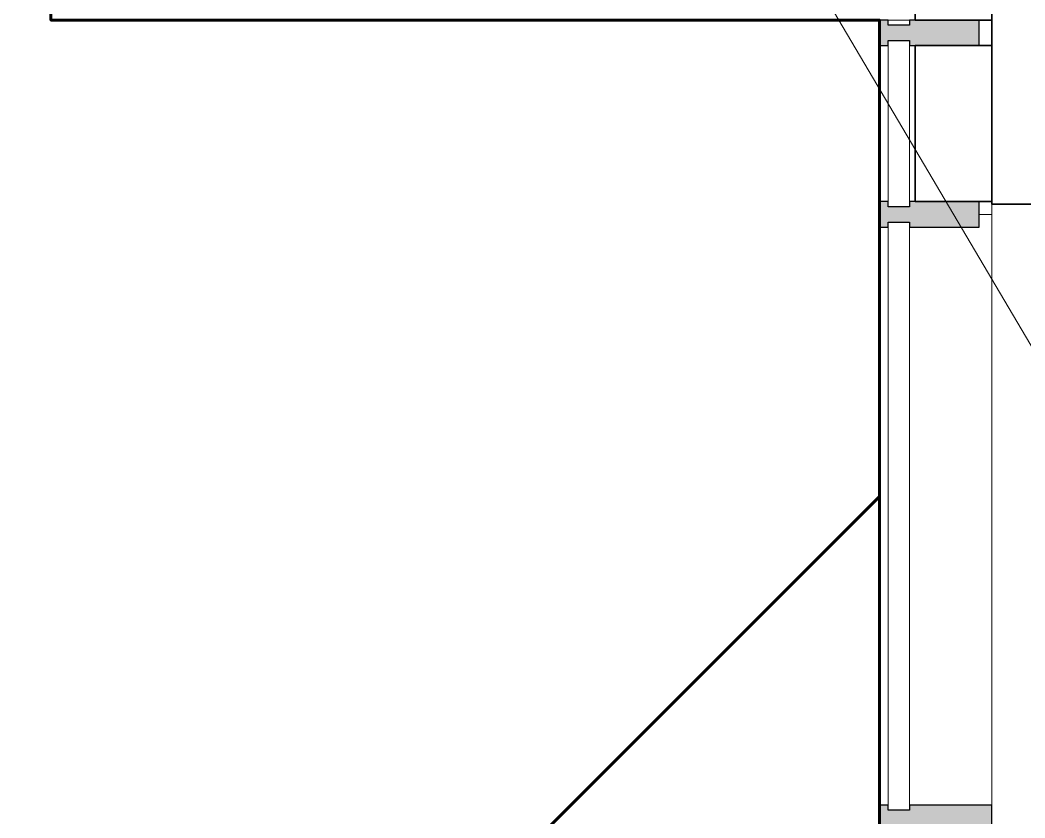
# Model space of a CAD drawing. Header units: millimetres. Extents: x 3914 to 443608, y -156176 to 78197.
# Drawn here: x 433354 to 435319, y -203 to 1357 of the extents above; entities that cross this region are included whole.
import ezdxf

# ---------------------------------------------------------------- set-up
doc = ezdxf.new("R2010")
doc.units = ezdxf.units.MM
for name, color, linetype, lineweight in [('0) клиннинг', 90, 'Continuous', 60), ('A-ANNO-SYMB', 7, 'Continuous', 9), ('A-GLAZ-1', 7, 'Continuous', 5), ('A-GLAZ-CURT-1', 7, 'Continuous', 5), ('A-GLAZ-CWMG', 7, 'Continuous', 9), ('A-GLAZ-CWMG-1', 7, 'Continuous', 25), ('I-WALL', 7, 'Continuous', 5), ('I-WALL-1', 7, 'Continuous', 35)]:
    doc.layers.add(name, color=color, linetype=linetype, lineweight=lineweight)

# ---------------------------------------------------------------- blocks, each defined once
blk = doc.blocks.new('Прямоугольный импост - Рядовой 50х220-26752263-АР2_Фасад в А-Г копия 1')
at = {"layer": 'A-GLAZ-CWMG'}
blk.add_hatch(color=256, dxfattribs=at).paths.add_polyline_path([(7650, 2075), (7650, 2125), (7489, 2125), (7489, 2115), (7447, 2115), (7447, 2125), (7430, 2125), (7430, 2075), (7447, 2075), (7448, 2085), (7489, 2085), (7489, 2075), (7617.8, 2075)], flags=0)
at = {"layer": 'A-GLAZ-CWMG-1'}
for p, q in [((7447, 2125), (7430, 2125)), ((7430, 2125), (7430, 2075)), ((7447, 2115), (7447, 2125)), ((7650, 2125), (7489, 2125)), ((7489, 2125), (7489, 2115)), ((7650, 2075), (7650, 2125)), ((7489, 2115), (7447, 2115)), ((7447, 2075), (7447, 2085)), ((7447, 2085), (7489, 2085)), ((7489, 2085), (7489, 2075)), ((7430, 2075), (7447, 2075)), ((7489, 2075), (7650, 2075))]:
    blk.add_line(p, q, dxfattribs=at)
blk = doc.blocks.new('Прямоугольный импост - Рядовой 50х220-39658709-АР2_Фасад в А-Г копия 1')
at = {"layer": 'A-GLAZ-CWMG'}
for p, q in [((7625, 3280), (7650, 3280)), ((7650, 3280), (7650, 2125)), ((7430, 3255), (7430, 2125))]:
    blk.add_line(p, q, dxfattribs=at)
blk = doc.blocks.new('Прямоугольный импост - Рядовой 50х195-39656714-АР2_Фасад в А-Г копия 1')
at = {"layer": 'A-GLAZ-CWMG'}
blk.add_hatch(color=256, dxfattribs=at).paths.add_polyline_path([(7447, 3610), (7447, 3620), (7489, 3620), (7489, 3610), (7625, 3610), (7625, 3660), (7489, 3660), (7489, 3650), (7447, 3650), (7447, 3660), (7430, 3660), (7430, 3610)], flags=0)
at = {"layer": 'A-GLAZ-CWMG-1'}
for p, q in [((7447, 3660), (7430, 3660)), ((7430, 3660), (7430, 3610)), ((7447, 3650), (7447, 3660)), ((7625, 3660), (7489, 3660)), ((7489, 3660), (7489, 3650)), ((7625, 3610), (7625, 3660)), ((7489, 3650), (7447, 3650)), ((7447, 3610), (7447, 3620)), ((7447, 3620), (7489, 3620)), ((7489, 3620), (7489, 3610)), ((7430, 3610), (7447, 3610)), ((7489, 3610), (7625, 3610))]:
    blk.add_line(p, q, dxfattribs=at)
blk = doc.blocks.new('PNS_Панель прямоугольная - Нр_Стекло - 42мм-39658722-АР2_Фасад в А-Г копия 1')
at = {"layer": 'A-GLAZ-1'}
for p, q in [((7489, 3265), (7447, 3265)), ((7447, 3265), (7447, 2115)), ((7489, 2115), (7489, 3265)), ((7447, 2115), (7489, 2115))]:
    blk.add_line(p, q, dxfattribs=at)
blk = doc.blocks.new('PNS_Панель прямоугольная - Нр_Стемалит - 42 мм-39685883-АР2_Фасад в А-Г копия 1')
at = {"layer": 'A-GLAZ-1'}
for p, q in [((7489, 3620), (7447, 3620)), ((7447, 3620), (7447, 3295)), ((7489, 3295), (7489, 3620)), ((7447, 3295), (7489, 3295))]:
    blk.add_line(p, q, dxfattribs=at)
blk = doc.blocks.new('Прямоугольный импост - Рядовой 50х195-26615536-АР2_Фасад в А-Г копия 1')
at = {"layer": 'A-GLAZ-CWMG'}
blk.add_hatch(color=256, dxfattribs=at).paths.add_polyline_path([(7625, 3255), (7625, 3305), (7489, 3305), (7489, 3295), (7447, 3295), (7447, 3305), (7430, 3305), (7430, 3255), (7447, 3255), (7447, 3265), (7489, 3265), (7489, 3255), (7617.8, 3255)], flags=0)
at = {"layer": 'A-GLAZ-CWMG-1'}
for p, q in [((7447, 3305), (7430, 3305)), ((7430, 3305), (7430, 3255)), ((7447, 3295), (7447, 3305)), ((7625, 3305), (7489, 3305)), ((7489, 3305), (7489, 3295)), ((7625, 3255), (7625, 3305)), ((7489, 3295), (7447, 3295)), ((7447, 3255), (7447, 3265)), ((7447, 3265), (7489, 3265)), ((7489, 3265), (7489, 3255)), ((7430, 3255), (7447, 3255)), ((7489, 3255), (7625, 3255))]:
    blk.add_line(p, q, dxfattribs=at)
blk = doc.blocks.new('Прямоугольный импост - Рядовой 50х195-39685805-АР2_Фасад в А-Г копия 1')
at = {"layer": 'A-GLAZ-CWMG'}
for p, q in [((7447, 3660), (7489, 3660)), ((7430, 3610), (7430, 3305))]:
    blk.add_line(p, q, dxfattribs=at)

msp = doc.modelspace()

# ---------------------------------------------------------------- hatches: boundary and pattern name
at = {"layer": '0) клиннинг'}
h = msp.add_hatch(dxfattribs=at)
h.set_pattern_fill('ANSI31', color=256, scale=888)
h.paths.add_polyline_path([(437806.4, 11627.2), (427259, 11627.2), (427259, -2302.8), (435034.4, -2302.8), (435034.4, 1357.2), (433414.4, 1357.2), (433409.4, 2718.7), (434034.8, 2718.7), (434024.4, 2482.2), (437806.4, 2482.2)])

# ---------------------------------------------------------------- linework, layer by layer
msp.add_lwpolyline([(437806.4, 2482.2), (434024.4, 2482.2), (434034.8, 2718.7), (433409.4, 2718.7), (433414.4, 1357.2), (435034.4, 1357.2), (435034.4, -2302.8)], dxfattribs=at)
at = {"layer": 'A-ANNO-SYMB'}
msp.add_line((434765.9, 1678.5), (435514.5, 409.1), dxfattribs=at)
at = {"layer": 'I-WALL'}
msp.add_line((435254.4, 997.2), (435254.4, 977.2), dxfattribs=at)
at = {"layer": 'I-WALL-1'}
for p, q in [((435104.4, 1597.2), (435104.4, 1357.2)), ((435254.4, 997.2), (435254.4, 1597.2)), ((435104.4, 1357.2), (435254.4, 1357.2)), ((435254.4, 1307.2), (435104.4, 1307.2)), ((435104.4, 1307.2), (435104.4, 1002.2)), ((435104.4, 1002.2), (435254.4, 1002.2)), ((435254.4, 997.2), (435574.4, 997.2))]:
    msp.add_line(p, q, dxfattribs=at)

# ---------------------------------------------------------------- block references
at = {"layer": 'A-GLAZ-CURT-1'}
for name in ['PNS_Панель прямоугольная - Нр_Стемалит - 42 мм-39685883-АР2_Фасад в А-Г копия 1', 'PNS_Панель прямоугольная - Нр_Стекло - 42мм-39658722-АР2_Фасад в А-Г копия 1']:
    msp.add_blockref(name, (427604.4, -2302.8), dxfattribs=at)
at = {"layer": 'A-GLAZ-CWMG'}
for name in ['Прямоугольный импост - Рядовой 50х195-39656714-АР2_Фасад в А-Г копия 1', 'Прямоугольный импост - Рядовой 50х195-39685805-АР2_Фасад в А-Г копия 1', 'Прямоугольный импост - Рядовой 50х195-26615536-АР2_Фасад в А-Г копия 1', 'Прямоугольный импост - Рядовой 50х220-39658709-АР2_Фасад в А-Г копия 1', 'Прямоугольный импост - Рядовой 50х220-26752263-АР2_Фасад в А-Г копия 1']:
    msp.add_blockref(name, (427604.4, -2302.8), dxfattribs=at)

doc.saveas('drawing.dxf')
